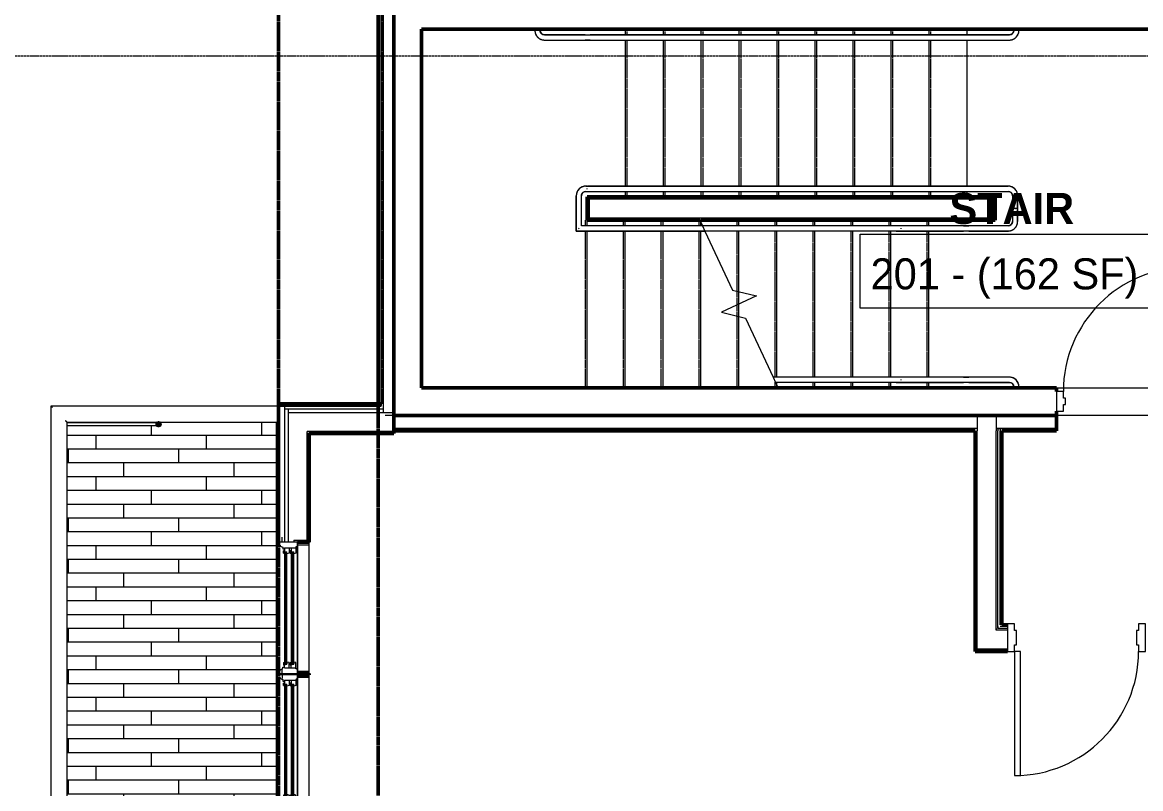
# Model space of a CAD drawing. Header units: inches. Extents: x -4235 to -464, y 9767 to 12463.
# Drawn here: x -3935 to -3610.9, y 11322.8 to 11545 of the extents above; entities that cross this region are included whole.
import ezdxf

# ---------------------------------------------------------------- set-up
doc = ezdxf.new("R2010")
doc.units = ezdxf.units.IN
doc.header["$MEASUREMENT"] = 0
for name, pattern in [('Dash 1_16_', [0.125, 0.0625, -0.0625]), ('Grid Line 1_2_', [0.875, 0.5, -0.125, 0.125, -0.125]), ('Overhead 1_16_', [0.101562, 0.0625, -0.039062])]:
    doc.linetypes.add(name, pattern=pattern)
for name, color, linetype, lineweight in [('0-1', 7, 'Continuous', 5), ('0-2', 50, 'Continuous', 9), ('A-AREA-IDEN', 2, 'Continuous', 9), ('A-DOOR-1', 10, 'Continuous', 20), ('A-DOOR-2', 50, 'Continuous', 9), ('A-DOOR-FRAM-1', 10, 'Continuous', 20), ('A-FLOR-2', 50, 'Continuous', 9), ('A-FLOR-3', 192, 'Continuous', 9), ('A-FLOR-HRAL', 11, 'Continuous', 9), ('A-FLOR-HRAL-1', 50, 'Continuous', 9), ('A-FLOR-PATT-1', 9, 'Continuous', 9), ('A-GLAZ-1', 151, 'Continuous', 9), ('A-GLAZ-2', 151, 'Continuous', 20), ('A-WALL', 113, 'Continuous', 13), ('A-WALL-2', 250, 'Continuous', 13), ('A-WALL-3', 7, 'Continuous', 50), ('A-WALL-4', 113, 'Continuous', 50), ('A-WALL-5', 113, 'Continuous', 9), ('C-PROP-LINE-1', 91, 'Dash 1_16_', 50), ('I-WALL-1', 7, 'Continuous', 50), ('S-GRID-1', 1, 'Grid Line 1_2_', 9), ('S-STRS-3', 50, 'Continuous', 9), ('S-STRS-4', 50, 'Overhead 1_16_', 9), ('S-STRS-MBND-2', 50, 'Continuous', 9)]:
    doc.layers.add(name, color=color, linetype=linetype, lineweight=lineweight)
doc.styles.add('Century Gothic', font='ufonts.com_century-gothic.ttf', dxfattribs={"height": 9})
doc.styles.add('Century Gothic_B', font='GOTHICB.TTF', dxfattribs={"height": 9})

# ---------------------------------------------------------------- blocks, each defined once
blk = doc.blocks.new('HOLLOW METAL - UNIT DOOR-2191978-BACKGROUND - 2ND FLOOR')
at = {"layer": 'A-DOOR-1'}
for p, q in [((18, 40.125), (16.25, 40.125)), ((16.25, 40.125), (16.25, 4.125)), ((18, 4.125), (18, 40.125)), ((16.25, 4.125), (18, 4.125))]:
    blk.add_line(p, q, dxfattribs=at)
at = {"layer": 'A-DOOR-2'}
blk.add_arc((18, 4.125), 36, 90, 180, dxfattribs=at)
at = {"layer": 'A-DOOR-FRAM-1'}
for p, q in [((-18, 4.125), (-20, 4.125)), ((-20, 4.125), (-20, -3.875)), ((-18, 2.1875), (-18, 4.125)), ((18, 4.125), (18, 2.1875)), ((20, 4.125), (18, 4.125)), ((20, -3.875), (20, 4.125)), ((-17.375, 2.1875), (-18, 2.1875)), ((-17.375, -1.9375), (-17.375, 2.1875)), ((18, 2.1875), (17.375, 2.1875)), ((17.375, 2.1875), (17.375, -1.9375)), ((-18, -3.875), (-18, -1.9375)), ((-18, -1.9375), (-17.375, -1.9375)), ((17.375, -1.9375), (18, -1.9375)), ((18, -1.9375), (18, -3.875)), ((-20, -3.875), (-18, -3.875)), ((18, -3.875), (20, -3.875))]:
    blk.add_line(p, q, dxfattribs=at)
blk = doc.blocks.new('CTR - 1st Phase - Common Walls_rvt-1-BACKGROUND - 2ND FLOOR')
at = {"layer": 'A-WALL-2'}
for p, q in [((-3658.27, 11430.74), (-3827.32, 11430.74)), ((-3658.27, 11430.74), (-3652.77, 11430.74)), ((-3658.27, 11430.74), (-3658.27, 11427.24)), ((-3652.77, 11430.74), (-3658.27, 11430.74)), ((-3652.77, 11430.74), (-3652.77, 11427.24)), ((-3635.32, 11430.74), (-3652.77, 11430.74)), ((-3658.27, 11427.24), (-3827.32, 11427.24)), ((-3658.27, 11427.24), (-3658.27, 11426.61)), ((-3658.27, 11370.36), (-3658.27, 11426.61)), ((-3652.77, 11427.24), (-3652.27, 11427.24)), ((-3652.77, 11427.24), (-3652.77, 11426.61)), ((-3652.27, 11427.24), (-3652.77, 11427.24)), ((-3652.77, 11370.36), (-3652.77, 11426.61)), ((-3652.27, 11427.24), (-3651.65, 11427.24)), ((-3652.27, 11427.24), (-3652.27, 11426.61)), ((-3651.65, 11427.24), (-3652.27, 11427.24)), ((-3652.27, 11370.36), (-3652.27, 11426.61)), ((-3651.65, 11427.24), (-3651.65, 11426.61)), ((-3635.32, 11427.24), (-3651.65, 11427.24)), ((-3651.65, 11370.36), (-3651.65, 11426.61)), ((-3658.27, 11369.86), (-3658.27, 11370.36)), ((-3658.27, 11369.24), (-3658.27, 11369.86)), ((-3658.27, 11368.74), (-3658.27, 11369.24)), ((-3658.27, 11363.24), (-3658.27, 11368.74)), ((-3652.77, 11369.24), (-3652.77, 11370.36)), ((-3652.77, 11369.24), (-3652.77, 11368.74)), ((-3652.77, 11368.74), (-3652.77, 11369.24)), ((-3649.52, 11368.74), (-3652.77, 11368.74)), ((-3652.27, 11369.86), (-3652.27, 11370.36)), ((-3652.27, 11369.86), (-3652.27, 11369.24)), ((-3652.27, 11369.24), (-3652.27, 11369.86)), ((-3649.52, 11369.24), (-3652.27, 11369.24)), ((-3649.52, 11369.86), (-3651.65, 11369.86)), ((-3649.52, 11363.24), (-3658.27, 11363.24))]:
    blk.add_line(p, q, dxfattribs=at)
at = {"layer": 'A-WALL-3'}
for p, q in [((-3635.32, 11430.99), (-3827.32, 11430.99)), ((-3827.32, 11430.99), (-3827.32, 11426.61)), ((-3635.32, 11426.61), (-3635.32, 11430.99)), ((-3827.32, 11426.61), (-3658.9, 11426.61)), ((-3651.15, 11426.61), (-3635.32, 11426.61))]:
    blk.add_line(p, q, dxfattribs=at)
at = {"layer": 'I-WALL-1'}
for p, q in [((-3658.9, 11426.61), (-3658.9, 11370.36)), ((-3651.15, 11370.36), (-3651.15, 11426.61)), ((-3658.9, 11370.36), (-3658.9, 11363.24)), ((-3649.52, 11370.36), (-3651.15, 11370.36)), ((-3658.9, 11363.24), (-3658.9, 11362.61)), ((-3658.9, 11362.61), (-3649.52, 11362.61))]:
    blk.add_line(p, q, dxfattribs=at)
at = {"layer": '0-2', "rotation": 180}
blk.add_blockref('HOLLOW METAL - UNIT DOOR-2191978-BACKGROUND - 2ND FLOOR', (-3629.52, 11366.74), dxfattribs=at)
blk = doc.blocks.new('HOLLOW METAL - STAIR DOOR 3-0 x 7-0-2453423-BACKGROUND - 2ND FLOOR')
at = {"layer": 'A-DOOR-1'}
for p, q in [((18, 39.25), (16.25, 39.25)), ((16.25, 39.25), (16.25, 3.25)), ((18, 3.25), (18, 39.25)), ((16.25, 3.25), (18, 3.25))]:
    blk.add_line(p, q, dxfattribs=at)
at = {"layer": 'A-DOOR-2'}
blk.add_arc((18, 3.25), 36, 90, 180, dxfattribs=at)
at = {"layer": 'A-DOOR-FRAM-1'}
for p, q in [((-18, 3.25), (-20, 3.25)), ((-20, 3.25), (-20, -2.5)), ((-18, 1.3125), (-18, 3.25)), ((18, 3.25), (18, 1.3125)), ((20, 3.25), (18, 3.25)), ((20, -2.5), (20, 3.25)), ((-17.375, 1.3125), (-18, 1.3125)), ((-17.375, -0.5625), (-17.375, 1.3125)), ((18, 1.3125), (17.375, 1.3125)), ((17.375, 1.3125), (17.375, -0.5625)), ((-20, -2.5), (-18, -2.5)), ((-18, -2.5), (-18, -0.5625)), ((-18, -0.5625), (-17.375, -0.5625)), ((17.375, -0.5625), (18, -0.5625)), ((18, -0.5625), (18, -2.5)), ((18, -2.5), (20, -2.5))]:
    blk.add_line(p, q, dxfattribs=at)
blk = doc.blocks.new('Top Rail Type - Top Rail_Internal_-2424881-BACKGROUND - 2ND FLOOR')
at = {"layer": 'A-FLOR-HRAL-1'}
for p, q in [((-3771.3, 11497.49), (-3771.7, 11497.49)), ((-3759.93, 11497.49), (-3771.11, 11497.49)), ((-3661.41, 11497.49), (-3759.93, 11497.49)), ((-3649.32, 11497.49), (-3660.76, 11497.49)), ((-3774.45, 11494.74), (-3774.45, 11484.49)), ((-3772.95, 11485.99), (-3772.95, 11494.74)), ((-3771.7, 11495.99), (-3771.3, 11495.99)), ((-3771.11, 11495.99), (-3759.93, 11495.99)), ((-3759.93, 11495.99), (-3661.41, 11495.99)), ((-3660.76, 11495.99), (-3649.32, 11495.99)), ((-3648.07, 11494.74), (-3648.07, 11490.99)), ((-3646.57, 11490.99), (-3646.57, 11494.74)), ((-3647.23, 11490.99), (-3647.42, 11490.99)), ((-3774.45, 11484.49), (-3771.89, 11484.49)), ((-3771.89, 11485.99), (-3772.95, 11485.99)), ((-3737.9, 11485.99), (-3771.23, 11485.99)), ((-3771.23, 11484.49), (-3737.2, 11484.49))]:
    blk.add_line(p, q, dxfattribs=at)
at = {"layer": 'A-FLOR-HRAL-1', "flags": 128}
for points in [[(-3771.7, 11497.49), (-3771.81, 11497.49), (-3771.92, 11497.48), (-3772.03, 11497.47), (-3772.14, 11497.45), (-3772.25, 11497.43), (-3772.35, 11497.41), (-3772.46, 11497.38), (-3772.56, 11497.35), (-3772.67, 11497.31), (-3772.77, 11497.27), (-3772.87, 11497.23), (-3772.97, 11497.18), (-3773.07, 11497.13), (-3773.16, 11497.07), (-3773.25, 11497.01), (-3773.34, 11496.95), (-3773.43, 11496.88), (-3773.51, 11496.81), (-3773.59, 11496.73), (-3773.67, 11496.66), (-3773.75, 11496.57), (-3773.82, 11496.49), (-3773.89, 11496.41), (-3773.95, 11496.32), (-3774.01, 11496.23), (-3774.07, 11496.13), (-3774.12, 11496.04), (-3774.17, 11495.94), (-3774.22, 11495.84), (-3774.26, 11495.74), (-3774.3, 11495.63), (-3774.33, 11495.53), (-3774.36, 11495.42), (-3774.39, 11495.31), (-3774.41, 11495.21), (-3774.43, 11495.1), (-3774.44, 11494.99), (-3774.45, 11494.88), (-3774.45, 11494.77), (-3774.45, 11494.74)], [(-3660.76, 11497.49), (-3660.81, 11497.49), (-3660.86, 11497.49), (-3660.91, 11497.49), (-3660.95, 11497.49), (-3661, 11497.49), (-3661.05, 11497.49), (-3661.1, 11497.49), (-3661.15, 11497.49), (-3661.2, 11497.49), (-3661.24, 11497.49), (-3661.29, 11497.49), (-3661.33, 11497.49), (-3661.38, 11497.49), (-3661.41, 11497.49)], [(-3646.57, 11494.74), (-3646.58, 11494.85), (-3646.58, 11494.96), (-3646.59, 11495.07), (-3646.61, 11495.18), (-3646.63, 11495.29), (-3646.65, 11495.39), (-3646.68, 11495.5), (-3646.71, 11495.6), (-3646.75, 11495.71), (-3646.79, 11495.81), (-3646.84, 11495.91), (-3646.88, 11496.01), (-3646.94, 11496.11), (-3646.99, 11496.2), (-3647.05, 11496.29), (-3647.12, 11496.38), (-3647.19, 11496.47), (-3647.26, 11496.55), (-3647.33, 11496.63), (-3647.41, 11496.71), (-3647.49, 11496.79), (-3647.57, 11496.86), (-3647.66, 11496.93), (-3647.75, 11496.99), (-3647.84, 11497.05), (-3647.93, 11497.11), (-3648.03, 11497.16), (-3648.13, 11497.21), (-3648.23, 11497.26), (-3648.33, 11497.3), (-3648.43, 11497.34), (-3648.54, 11497.37), (-3648.64, 11497.4), (-3648.75, 11497.43), (-3648.86, 11497.45), (-3648.97, 11497.47), (-3649.07, 11497.48), (-3649.18, 11497.49), (-3649.29, 11497.49), (-3649.32, 11497.49)], [(-3772.95, 11494.74), (-3772.95, 11494.79), (-3772.94, 11494.84), (-3772.94, 11494.89), (-3772.93, 11494.94), (-3772.92, 11494.99), (-3772.91, 11495.04), (-3772.9, 11495.08), (-3772.89, 11495.13), (-3772.87, 11495.18), (-3772.85, 11495.23), (-3772.83, 11495.27), (-3772.81, 11495.32), (-3772.78, 11495.36), (-3772.76, 11495.4), (-3772.73, 11495.45), (-3772.7, 11495.49), (-3772.67, 11495.53), (-3772.64, 11495.56), (-3772.6, 11495.6), (-3772.57, 11495.64), (-3772.53, 11495.67), (-3772.5, 11495.7), (-3772.46, 11495.73), (-3772.42, 11495.76), (-3772.37, 11495.79), (-3772.33, 11495.82), (-3772.29, 11495.84), (-3772.24, 11495.86), (-3772.2, 11495.89), (-3772.15, 11495.9), (-3772.1, 11495.92), (-3772.06, 11495.94), (-3772.01, 11495.95), (-3771.96, 11495.96), (-3771.91, 11495.97), (-3771.86, 11495.98), (-3771.81, 11495.98), (-3771.76, 11495.99), (-3771.71, 11495.99), (-3771.7, 11495.99)], [(-3661.41, 11495.99), (-3661.37, 11495.99), (-3661.33, 11495.99), (-3661.28, 11495.99), (-3661.23, 11495.99), (-3661.19, 11495.99), (-3661.14, 11495.99), (-3661.09, 11495.99), (-3661.04, 11495.99), (-3661, 11495.99), (-3660.95, 11495.99), (-3660.9, 11495.99), (-3660.85, 11495.99), (-3660.8, 11495.99), (-3660.76, 11495.99)], [(-3649.32, 11495.99), (-3649.27, 11495.99), (-3649.22, 11495.99), (-3649.17, 11495.98), (-3649.12, 11495.97), (-3649.08, 11495.96), (-3649.03, 11495.95), (-3648.98, 11495.94), (-3648.93, 11495.93), (-3648.88, 11495.91), (-3648.84, 11495.89), (-3648.79, 11495.87), (-3648.75, 11495.85), (-3648.7, 11495.82), (-3648.66, 11495.8), (-3648.62, 11495.77), (-3648.58, 11495.74), (-3648.54, 11495.71), (-3648.5, 11495.68), (-3648.46, 11495.65), (-3648.43, 11495.61), (-3648.39, 11495.57), (-3648.36, 11495.54), (-3648.33, 11495.5), (-3648.3, 11495.46), (-3648.27, 11495.41), (-3648.25, 11495.37), (-3648.22, 11495.33), (-3648.2, 11495.28), (-3648.18, 11495.24), (-3648.16, 11495.19), (-3648.14, 11495.15), (-3648.13, 11495.1), (-3648.11, 11495.05), (-3648.1, 11495), (-3648.09, 11494.95), (-3648.08, 11494.9), (-3648.08, 11494.85), (-3648.08, 11494.8), (-3648.07, 11494.75), (-3648.07, 11494.74)], [(-3771.23, 11485.99), (-3771.28, 11485.99), (-3771.32, 11485.99), (-3771.37, 11485.99), (-3771.41, 11485.99), (-3771.46, 11485.99), (-3771.51, 11485.99), (-3771.55, 11485.99), (-3771.6, 11485.99), (-3771.65, 11485.99), (-3771.7, 11485.99), (-3771.75, 11485.99), (-3771.8, 11485.99), (-3771.85, 11485.99), (-3771.89, 11485.99)], [(-3771.89, 11484.49), (-3771.84, 11484.49), (-3771.79, 11484.49), (-3771.74, 11484.49), (-3771.69, 11484.49), (-3771.64, 11484.49), (-3771.59, 11484.49), (-3771.55, 11484.49), (-3771.5, 11484.49), (-3771.45, 11484.49), (-3771.41, 11484.49), (-3771.36, 11484.49), (-3771.31, 11484.49), (-3771.27, 11484.49), (-3771.23, 11484.49)]]:
    blk.add_lwpolyline(points, dxfattribs=at)
at = {"layer": 'A-FLOR-HRAL-1'}
blk.add_open_spline([(-3771.32, 11496.66), (-3771.32, 11496.69), (-3771.32, 11496.74), (-3771.32, 11496.79), (-3771.32, 11496.82)], degree=3, dxfattribs=at)
blk.add_open_spline([(-3773.61, 11485.33), (-3773.62, 11485.32), (-3773.65, 11485.29), (-3773.7, 11485.24), (-3773.75, 11485.19), (-3773.78, 11485.16), (-3773.79, 11485.15)], degree=3, knots=[0.46086968, 0.46086968, 0.46086968, 0.46086968, 0.47916667, 0.5, 0.52083333, 0.53913032, 0.53913032, 0.53913032, 0.53913032], dxfattribs=at)
blk = doc.blocks.new('Top Rail Type - Top Rail_Internal_-V5-BACKGROUND - 2ND FLOOR')
at = {"layer": 'A-FLOR-HRAL-1'}
for p, q in [((-3771.7, 11497.49), (-3771.32, 11497.49)), ((-3771.32, 11497.49), (-3661.81, 11497.49)), ((-3661.81, 11497.49), (-3660.76, 11497.49)), ((-3660.76, 11497.49), (-3649.32, 11497.49)), ((-3774.45, 11484.49), (-3774.45, 11494.74)), ((-3772.95, 11485.99), (-3772.95, 11494.74)), ((-3771.7, 11495.99), (-3771.32, 11495.99)), ((-3771.32, 11495.99), (-3661.81, 11495.99)), ((-3661.81, 11495.99), (-3660.76, 11495.99)), ((-3660.76, 11495.99), (-3649.32, 11495.99)), ((-3648.07, 11494.74), (-3648.07, 11490.99)), ((-3646.57, 11494.74), (-3646.57, 11490.99)), ((-3646.57, 11490.99), (-3648.07, 11490.99)), ((-3771.89, 11484.49), (-3774.45, 11484.49)), ((-3771.89, 11485.99), (-3772.95, 11485.99)), ((-3770.84, 11485.99), (-3771.89, 11485.99)), ((-3770.84, 11484.49), (-3771.89, 11484.49)), ((-3737.9, 11485.99), (-3770.84, 11485.99)), ((-3737.2, 11484.49), (-3770.84, 11484.49))]:
    blk.add_line(p, q, dxfattribs=at)
for centre, radius, start, end in [((-3771.7, 11494.74), 2.75, 90, 180), ((-3649.32, 11494.74), 2.75, 0, 90), ((-3771.7, 11494.74), 1.25, 90, 180), ((-3649.32, 11494.74), 1.25, 0, 90)]:
    blk.add_arc(centre, radius, start, end, dxfattribs=at)
blk = doc.blocks.new('Top Rail Type - Top Rail_Internal_-2424883-BACKGROUND - 2ND FLOOR')
at = {"layer": 'A-FLOR-HRAL-1'}
for p, q in [((-3648.07, 11490.99), (-3648.07, 11487.24)), ((-3647.42, 11490.99), (-3647.23, 11490.99)), ((-3646.57, 11487.24), (-3646.57, 11490.99)), ((-3662.21, 11485.99), (-3681.73, 11485.99)), ((-3681.73, 11484.49), (-3662.21, 11484.49)), ((-3680.33, 11485.16), (-3680.33, 11485.32)), ((-3649.32, 11485.99), (-3660.75, 11485.99)), ((-3660.75, 11484.49), (-3649.32, 11484.49))]:
    blk.add_line(p, q, dxfattribs=at)
at = {"layer": 'A-FLOR-HRAL-1', "flags": 128}
for points in [[(-3662.21, 11485.99), (-3662.12, 11485.99), (-3662.02, 11485.99), (-3661.92, 11485.99), (-3661.82, 11485.99), (-3661.72, 11485.99), (-3661.62, 11485.99), (-3661.51, 11485.99), (-3661.41, 11485.99), (-3661.3, 11485.99), (-3661.19, 11485.99), (-3661.08, 11485.99), (-3660.97, 11485.99), (-3660.86, 11485.99), (-3660.75, 11485.99), (-3660.75, 11485.99)], [(-3660.75, 11484.49), (-3660.86, 11484.49), (-3660.96, 11484.49), (-3661.07, 11484.49), (-3661.18, 11484.49), (-3661.29, 11484.49), (-3661.4, 11484.49), (-3661.51, 11484.49), (-3661.61, 11484.49), (-3661.71, 11484.49), (-3661.82, 11484.49), (-3661.92, 11484.49), (-3662.01, 11484.49), (-3662.11, 11484.49), (-3662.21, 11484.49), (-3662.21, 11484.49)], [(-3649.32, 11484.49), (-3649.21, 11484.49), (-3649.1, 11484.5), (-3648.99, 11484.51), (-3648.89, 11484.52), (-3648.78, 11484.54), (-3648.67, 11484.57), (-3648.56, 11484.6), (-3648.46, 11484.63), (-3648.35, 11484.67), (-3648.25, 11484.71), (-3648.15, 11484.75), (-3648.05, 11484.8), (-3647.96, 11484.85), (-3647.86, 11484.91), (-3647.77, 11484.97), (-3647.68, 11485.03), (-3647.59, 11485.1), (-3647.51, 11485.17), (-3647.43, 11485.25), (-3647.35, 11485.32), (-3647.28, 11485.4), (-3647.2, 11485.49), (-3647.14, 11485.57), (-3647.07, 11485.66), (-3647.01, 11485.75), (-3646.95, 11485.85), (-3646.9, 11485.94), (-3646.85, 11486.04), (-3646.8, 11486.14), (-3646.76, 11486.24), (-3646.72, 11486.35), (-3646.69, 11486.45), (-3646.66, 11486.56), (-3646.63, 11486.66), (-3646.61, 11486.77), (-3646.6, 11486.88), (-3646.59, 11486.99), (-3646.58, 11487.1), (-3646.57, 11487.21), (-3646.57, 11487.24)], [(-3648.07, 11487.24), (-3648.07, 11487.19), (-3648.08, 11487.14), (-3648.08, 11487.09), (-3648.09, 11487.04), (-3648.1, 11486.99), (-3648.11, 11486.94), (-3648.12, 11486.89), (-3648.14, 11486.85), (-3648.15, 11486.8), (-3648.17, 11486.75), (-3648.19, 11486.71), (-3648.21, 11486.66), (-3648.24, 11486.62), (-3648.26, 11486.58), (-3648.29, 11486.53), (-3648.32, 11486.49), (-3648.35, 11486.45), (-3648.38, 11486.42), (-3648.42, 11486.38), (-3648.45, 11486.34), (-3648.49, 11486.31), (-3648.53, 11486.28), (-3648.57, 11486.24), (-3648.61, 11486.22), (-3648.65, 11486.19), (-3648.69, 11486.16), (-3648.73, 11486.14), (-3648.78, 11486.11), (-3648.82, 11486.09), (-3648.87, 11486.07), (-3648.92, 11486.06), (-3648.97, 11486.04), (-3649.01, 11486.03), (-3649.06, 11486.02), (-3649.11, 11486.01), (-3649.16, 11486), (-3649.21, 11485.99), (-3649.26, 11485.99), (-3649.31, 11485.99), (-3649.32, 11485.99)]]:
    blk.add_lwpolyline(points, dxfattribs=at)
blk = doc.blocks.new('Top Rail Type - Top Rail_Internal_-V10-BACKGROUND - 2ND FLOOR')
at = {"layer": 'A-FLOR-HRAL-1'}
for p, q in [((-3647.32, 11490.99), (-3648.07, 11490.99)), ((-3648.07, 11490.99), (-3648.07, 11487.24)), ((-3646.57, 11490.99), (-3647.32, 11490.99)), ((-3646.57, 11490.99), (-3646.57, 11487.24)), ((-3737.9, 11485.99), (-3737.2, 11484.49)), ((-3661.81, 11485.99), (-3737.9, 11485.99)), ((-3661.81, 11484.49), (-3737.2, 11484.49)), ((-3660.75, 11485.99), (-3661.81, 11485.99)), ((-3660.75, 11484.49), (-3661.81, 11484.49)), ((-3649.32, 11485.99), (-3660.75, 11485.99)), ((-3649.32, 11484.49), (-3660.75, 11484.49))]:
    blk.add_line(p, q, dxfattribs=at)
for radius in [1.25, 2.75]:
    blk.add_arc((-3649.32, 11487.24), radius, 270, 0, dxfattribs=at)
blk = doc.blocks.new('Top Rail Type - Top Rail_Internal_-2364951-BACKGROUND - 2ND FLOOR')
at = {"layer": 'A-FLOR-HRAL-1'}
for p, q in [((-3662.21, 11442.11), (-3681.73, 11442.11)), ((-3648.95, 11442.11), (-3660.75, 11442.11)), ((-3681.73, 11440.61), (-3662.21, 11440.61)), ((-3680.33, 11441.29), (-3680.33, 11441.44)), ((-3660.75, 11440.61), (-3648.95, 11440.61)), ((-3647.7, 11439.36), (-3647.7, 11438.99)), ((-3646.2, 11438.99), (-3646.2, 11439.36))]:
    blk.add_line(p, q, dxfattribs=at)
at = {"layer": 'A-FLOR-HRAL-1', "flags": 128}
for points in [[(-3662.21, 11442.11), (-3662.12, 11442.11), (-3662.02, 11442.11), (-3661.92, 11442.11), (-3661.82, 11442.11), (-3661.72, 11442.11), (-3661.62, 11442.11), (-3661.51, 11442.11), (-3661.41, 11442.11), (-3661.3, 11442.11), (-3661.19, 11442.11), (-3661.08, 11442.11), (-3660.97, 11442.11), (-3660.86, 11442.11), (-3660.75, 11442.11), (-3660.75, 11442.11)], [(-3646.2, 11439.36), (-3646.2, 11439.47), (-3646.21, 11439.58), (-3646.22, 11439.69), (-3646.23, 11439.8), (-3646.25, 11439.91), (-3646.28, 11440.02), (-3646.31, 11440.12), (-3646.34, 11440.23), (-3646.38, 11440.33), (-3646.42, 11440.44), (-3646.46, 11440.54), (-3646.51, 11440.63), (-3646.56, 11440.73), (-3646.62, 11440.83), (-3646.68, 11440.92), (-3646.74, 11441.01), (-3646.81, 11441.09), (-3646.88, 11441.18), (-3646.96, 11441.26), (-3647.03, 11441.34), (-3647.11, 11441.41), (-3647.2, 11441.48), (-3647.28, 11441.55), (-3647.37, 11441.62), (-3647.46, 11441.68), (-3647.56, 11441.74), (-3647.65, 11441.79), (-3647.75, 11441.84), (-3647.85, 11441.89), (-3647.95, 11441.93), (-3648.06, 11441.97), (-3648.16, 11442), (-3648.27, 11442.03), (-3648.37, 11442.05), (-3648.48, 11442.07), (-3648.59, 11442.09), (-3648.7, 11442.1), (-3648.81, 11442.11), (-3648.92, 11442.11), (-3648.95, 11442.11)], [(-3660.75, 11440.61), (-3660.86, 11440.61), (-3660.96, 11440.61), (-3661.07, 11440.61), (-3661.18, 11440.61), (-3661.29, 11440.61), (-3661.4, 11440.61), (-3661.51, 11440.61), (-3661.61, 11440.61), (-3661.71, 11440.61), (-3661.82, 11440.61), (-3661.92, 11440.61), (-3662.01, 11440.61), (-3662.11, 11440.61), (-3662.21, 11440.61), (-3662.21, 11440.61)], [(-3648.95, 11440.61), (-3648.9, 11440.61), (-3648.85, 11440.61), (-3648.8, 11440.61), (-3648.75, 11440.6), (-3648.7, 11440.59), (-3648.65, 11440.58), (-3648.6, 11440.57), (-3648.56, 11440.55), (-3648.51, 11440.53), (-3648.46, 11440.52), (-3648.42, 11440.5), (-3648.37, 11440.47), (-3648.33, 11440.45), (-3648.28, 11440.42), (-3648.24, 11440.4), (-3648.2, 11440.37), (-3648.16, 11440.34), (-3648.12, 11440.3), (-3648.09, 11440.27), (-3648.05, 11440.24), (-3648.02, 11440.2), (-3647.99, 11440.16), (-3647.95, 11440.12), (-3647.92, 11440.08), (-3647.9, 11440.04), (-3647.87, 11440), (-3647.85, 11439.95), (-3647.82, 11439.91), (-3647.8, 11439.86), (-3647.78, 11439.82), (-3647.77, 11439.77), (-3647.75, 11439.72), (-3647.74, 11439.67), (-3647.73, 11439.63), (-3647.72, 11439.58), (-3647.71, 11439.53), (-3647.7, 11439.48), (-3647.7, 11439.43), (-3647.7, 11439.38), (-3647.7, 11439.36)]]:
    blk.add_lwpolyline(points, dxfattribs=at)
blk = doc.blocks.new('Top Rail Type - Top Rail_Internal_-V11-BACKGROUND - 2ND FLOOR')
at = {"layer": 'A-FLOR-HRAL-1'}
for p, q in [((-3717.44, 11442.11), (-3716.74, 11440.61)), ((-3661.81, 11442.11), (-3717.44, 11442.11)), ((-3660.75, 11442.11), (-3661.81, 11442.11)), ((-3648.95, 11442.11), (-3660.75, 11442.11)), ((-3661.81, 11440.61), (-3716.74, 11440.61)), ((-3660.75, 11440.61), (-3661.81, 11440.61)), ((-3648.95, 11440.61), (-3660.75, 11440.61)), ((-3647.7, 11438.99), (-3647.7, 11439.36)), ((-3646.2, 11438.99), (-3646.2, 11439.36))]:
    blk.add_line(p, q, dxfattribs=at)
for radius in [2.75, 1.25]:
    blk.add_arc((-3648.95, 11439.36), radius, 0, 90, dxfattribs=at)
blk = doc.blocks.new('Top Rail Type - Top Rail_Internal_-2375079-BACKGROUND - 2ND FLOOR')
at = {"layer": 'A-FLOR-HRAL-1'}
for p, q in [((-3786.45, 11542.99), (-3786.45, 11542.61)), ((-3784.95, 11542.61), (-3784.95, 11542.99)), ((-3647.7, 11542.99), (-3647.7, 11542.61)), ((-3646.2, 11542.61), (-3646.2, 11542.99)), ((-3771.89, 11541.36), (-3783.7, 11541.36)), ((-3783.7, 11539.86), (-3771.89, 11539.86)), ((-3661.41, 11541.36), (-3770.45, 11541.36)), ((-3770.45, 11539.86), (-3661.41, 11539.86)), ((-3648.95, 11541.36), (-3660.76, 11541.36)), ((-3660.76, 11539.86), (-3648.95, 11539.86))]:
    blk.add_line(p, q, dxfattribs=at)
at = {"layer": 'A-FLOR-HRAL-1', "flags": 128}
for points in [[(-3786.45, 11542.61), (-3786.45, 11542.5), (-3786.44, 11542.39), (-3786.43, 11542.29), (-3786.41, 11542.18), (-3786.39, 11542.07), (-3786.37, 11541.96), (-3786.34, 11541.85), (-3786.31, 11541.75), (-3786.27, 11541.65), (-3786.23, 11541.54), (-3786.19, 11541.44), (-3786.14, 11541.34), (-3786.09, 11541.25), (-3786.03, 11541.15), (-3785.97, 11541.06), (-3785.9, 11540.97), (-3785.84, 11540.89), (-3785.77, 11540.8), (-3785.69, 11540.72), (-3785.61, 11540.64), (-3785.53, 11540.57), (-3785.45, 11540.49), (-3785.36, 11540.43), (-3785.28, 11540.36), (-3785.18, 11540.3), (-3785.09, 11540.24), (-3784.99, 11540.19), (-3784.9, 11540.14), (-3784.8, 11540.09), (-3784.7, 11540.05), (-3784.59, 11540.01), (-3784.49, 11539.98), (-3784.38, 11539.95), (-3784.27, 11539.93), (-3784.17, 11539.9), (-3784.06, 11539.89), (-3783.95, 11539.88), (-3783.84, 11539.87), (-3783.73, 11539.86), (-3783.7, 11539.86)], [(-3783.7, 11541.36), (-3783.75, 11541.37), (-3783.8, 11541.37), (-3783.85, 11541.37), (-3783.9, 11541.38), (-3783.95, 11541.39), (-3784, 11541.4), (-3784.04, 11541.41), (-3784.09, 11541.43), (-3784.14, 11541.44), (-3784.19, 11541.46), (-3784.23, 11541.48), (-3784.28, 11541.51), (-3784.32, 11541.53), (-3784.36, 11541.56), (-3784.4, 11541.58), (-3784.45, 11541.61), (-3784.48, 11541.64), (-3784.52, 11541.67), (-3784.56, 11541.71), (-3784.6, 11541.74), (-3784.63, 11541.78), (-3784.66, 11541.82), (-3784.69, 11541.86), (-3784.72, 11541.9), (-3784.75, 11541.94), (-3784.78, 11541.98), (-3784.8, 11542.03), (-3784.82, 11542.07), (-3784.84, 11542.12), (-3784.86, 11542.16), (-3784.88, 11542.21), (-3784.9, 11542.26), (-3784.91, 11542.3), (-3784.92, 11542.35), (-3784.93, 11542.4), (-3784.94, 11542.45), (-3784.94, 11542.5), (-3784.95, 11542.55), (-3784.95, 11542.6), (-3784.95, 11542.61)], [(-3648.95, 11539.86), (-3648.84, 11539.87), (-3648.73, 11539.87), (-3648.62, 11539.88), (-3648.51, 11539.9), (-3648.4, 11539.92), (-3648.3, 11539.94), (-3648.19, 11539.97), (-3648.08, 11540), (-3647.98, 11540.04), (-3647.88, 11540.08), (-3647.78, 11540.13), (-3647.68, 11540.18), (-3647.58, 11540.23), (-3647.49, 11540.28), (-3647.4, 11540.34), (-3647.31, 11540.41), (-3647.22, 11540.48), (-3647.14, 11540.55), (-3647.05, 11540.62), (-3646.98, 11540.7), (-3646.9, 11540.78), (-3646.83, 11540.86), (-3646.76, 11540.95), (-3646.7, 11541.04), (-3646.63, 11541.13), (-3646.58, 11541.22), (-3646.52, 11541.32), (-3646.47, 11541.42), (-3646.43, 11541.52), (-3646.39, 11541.62), (-3646.35, 11541.72), (-3646.31, 11541.83), (-3646.28, 11541.93), (-3646.26, 11542.04), (-3646.24, 11542.15), (-3646.22, 11542.26), (-3646.21, 11542.37), (-3646.2, 11542.47), (-3646.2, 11542.58), (-3646.2, 11542.61)], [(-3647.7, 11542.61), (-3647.7, 11542.56), (-3647.7, 11542.51), (-3647.71, 11542.46), (-3647.71, 11542.42), (-3647.72, 11542.37), (-3647.73, 11542.32), (-3647.75, 11542.27), (-3647.76, 11542.22), (-3647.78, 11542.17), (-3647.8, 11542.13), (-3647.82, 11542.08), (-3647.84, 11542.04), (-3647.86, 11541.99), (-3647.89, 11541.95), (-3647.92, 11541.91), (-3647.95, 11541.87), (-3647.98, 11541.83), (-3648.01, 11541.79), (-3648.04, 11541.75), (-3648.08, 11541.72), (-3648.11, 11541.68), (-3648.15, 11541.65), (-3648.19, 11541.62), (-3648.23, 11541.59), (-3648.27, 11541.56), (-3648.32, 11541.54), (-3648.36, 11541.51), (-3648.4, 11541.49), (-3648.45, 11541.47), (-3648.5, 11541.45), (-3648.54, 11541.43), (-3648.59, 11541.42), (-3648.64, 11541.4), (-3648.69, 11541.39), (-3648.74, 11541.38), (-3648.79, 11541.38), (-3648.84, 11541.37), (-3648.89, 11541.37), (-3648.94, 11541.36), (-3648.95, 11541.36)], [(-3771.89, 11541.36), (-3771.78, 11541.36), (-3771.67, 11541.36), (-3771.56, 11541.36), (-3771.45, 11541.36), (-3771.35, 11541.36), (-3771.24, 11541.36), (-3771.13, 11541.36), (-3771.03, 11541.36), (-3770.92, 11541.36), (-3770.82, 11541.36), (-3770.72, 11541.36), (-3770.62, 11541.36), (-3770.53, 11541.36), (-3770.45, 11541.36)], [(-3770.45, 11539.86), (-3770.54, 11539.86), (-3770.64, 11539.86), (-3770.74, 11539.86), (-3770.84, 11539.86), (-3770.94, 11539.86), (-3771.04, 11539.86), (-3771.15, 11539.86), (-3771.26, 11539.86), (-3771.36, 11539.86), (-3771.47, 11539.86), (-3771.58, 11539.86), (-3771.69, 11539.86), (-3771.8, 11539.86), (-3771.89, 11539.86)], [(-3660.76, 11541.36), (-3660.81, 11541.36), (-3660.86, 11541.36), (-3660.91, 11541.36), (-3660.95, 11541.36), (-3661, 11541.36), (-3661.05, 11541.36), (-3661.1, 11541.36), (-3661.15, 11541.36), (-3661.2, 11541.36), (-3661.24, 11541.36), (-3661.29, 11541.36), (-3661.33, 11541.36), (-3661.38, 11541.36), (-3661.41, 11541.36)], [(-3661.41, 11539.86), (-3661.37, 11539.86), (-3661.33, 11539.86), (-3661.28, 11539.86), (-3661.23, 11539.86), (-3661.19, 11539.86), (-3661.14, 11539.86), (-3661.09, 11539.86), (-3661.04, 11539.86), (-3661, 11539.86), (-3660.95, 11539.86), (-3660.9, 11539.86), (-3660.85, 11539.86), (-3660.8, 11539.86), (-3660.76, 11539.86)]]:
    blk.add_lwpolyline(points, dxfattribs=at)
blk = doc.blocks.new('Top Rail Type - Top Rail_Internal_-V14-BACKGROUND - 2ND FLOOR')
at = {"layer": 'A-FLOR-HRAL-1'}
for p, q in [((-3786.45, 11542.99), (-3786.45, 11542.61)), ((-3784.95, 11542.99), (-3784.95, 11542.61)), ((-3647.7, 11542.61), (-3647.7, 11542.99)), ((-3646.2, 11542.61), (-3646.2, 11542.99)), ((-3783.7, 11541.36), (-3771.89, 11541.36)), ((-3783.7, 11539.86), (-3771.89, 11539.86)), ((-3771.89, 11541.36), (-3770.84, 11541.36)), ((-3771.89, 11539.86), (-3770.84, 11539.86)), ((-3770.84, 11541.36), (-3661.81, 11541.36)), ((-3770.84, 11539.86), (-3661.81, 11539.86)), ((-3661.81, 11541.36), (-3660.76, 11541.36)), ((-3661.81, 11539.86), (-3660.76, 11539.86)), ((-3660.76, 11541.36), (-3648.95, 11541.36)), ((-3660.76, 11539.86), (-3648.95, 11539.86))]:
    blk.add_line(p, q, dxfattribs=at)
for centre, radius, start, end in [((-3783.7, 11542.61), 2.75, 180, 270), ((-3783.7, 11542.61), 1.25, 180, 270), ((-3648.95, 11542.61), 2.75, 270, 360), ((-3648.95, 11542.61), 1.25, 270, 360)]:
    blk.add_arc(centre, radius, start, end, dxfattribs=at)
blk = doc.blocks.new('CTR - 1st Phase -Stairs _ Elevators_rvt-1-BACKGROUND - 2ND FLOOR')
at = {"layer": 'A-FLOR-2'}
for p, q in [((-3661.32, 11542.99), (-3661.32, 11541.36)), ((-3661.32, 11539.87), (-3661.32, 11497.48)), ((-3661.32, 11495.99), (-3661.32, 11494.36)), ((-3635.32, 11438.99), (-3599.07, 11438.99))]:
    blk.add_line(p, q, dxfattribs=at)
at = {"layer": 'A-WALL-2'}
for p, q in [((-3770.7, 11493.74), (-3770.7, 11488.24)), ((-3653.7, 11493.74), (-3770.7, 11493.74)), ((-3653.7, 11488.24), (-3653.7, 11493.74)), ((-3653.7, 11488.24), (-3770.7, 11488.24))]:
    blk.add_line(p, q, dxfattribs=at)
at = {"layer": 'A-WALL-3'}
for p, q in [((-3827.32, 11550.99), (-3827.32, 11438.99)), ((-3819.32, 11438.99), (-3819.32, 11542.99)), ((-3819.32, 11542.99), (-3587.32, 11542.99)), ((-3827.32, 11438.99), (-3827.32, 11430.99)), ((-3635.32, 11438.99), (-3819.32, 11438.99)), ((-3635.32, 11437.99), (-3635.32, 11438.99)), ((-3635.32, 11430.99), (-3635.32, 11432.24)), ((-3827.32, 11430.99), (-3635.32, 11430.99))]:
    blk.add_line(p, q, dxfattribs=at)
at = {"layer": 'I-WALL-1'}
for p, q in [((-3653.07, 11494.36), (-3771.32, 11494.36)), ((-3771.32, 11494.36), (-3771.32, 11493.74)), ((-3653.07, 11493.74), (-3653.07, 11494.36)), ((-3771.32, 11493.74), (-3771.32, 11488.24)), ((-3653.07, 11488.24), (-3653.07, 11493.74)), ((-3771.32, 11488.24), (-3771.32, 11487.61)), ((-3771.32, 11487.61), (-3738.66, 11487.61)), ((-3738.32, 11487.61), (-3653.07, 11487.61)), ((-3653.07, 11487.61), (-3653.07, 11488.24))]:
    blk.add_line(p, q, dxfattribs=at)
at = {"layer": 'S-STRS-3'}
for p, q in [((-3760.32, 11542.99), (-3760.32, 11541.36)), ((-3749.32, 11542.99), (-3749.32, 11541.36)), ((-3738.32, 11542.99), (-3738.32, 11541.36)), ((-3727.32, 11542.99), (-3727.32, 11541.36)), ((-3716.32, 11542.99), (-3716.32, 11541.36)), ((-3705.32, 11542.99), (-3705.32, 11541.36)), ((-3694.32, 11542.99), (-3694.32, 11541.36)), ((-3683.32, 11542.99), (-3683.32, 11541.36)), ((-3672.32, 11542.99), (-3672.32, 11541.36)), ((-3661.32, 11542.99), (-3661.32, 11541.36)), ((-3760.32, 11539.86), (-3760.32, 11497.49)), ((-3749.32, 11539.86), (-3749.32, 11497.49)), ((-3738.32, 11539.86), (-3738.32, 11497.49)), ((-3727.32, 11539.86), (-3727.32, 11497.49)), ((-3716.32, 11539.86), (-3716.32, 11497.49)), ((-3705.32, 11539.86), (-3705.32, 11497.49)), ((-3694.32, 11539.86), (-3694.32, 11497.49)), ((-3683.32, 11539.86), (-3683.32, 11497.49)), ((-3672.32, 11539.86), (-3672.32, 11497.49)), ((-3661.32, 11539.87), (-3661.32, 11497.48)), ((-3760.32, 11495.99), (-3760.32, 11494.36)), ((-3749.32, 11495.99), (-3749.32, 11494.36)), ((-3738.32, 11495.99), (-3738.32, 11494.36)), ((-3727.32, 11495.99), (-3727.32, 11494.36)), ((-3716.32, 11495.99), (-3716.32, 11494.36)), ((-3705.32, 11495.99), (-3705.32, 11494.36)), ((-3694.32, 11495.99), (-3694.32, 11494.36)), ((-3683.32, 11495.99), (-3683.32, 11494.36)), ((-3672.32, 11495.99), (-3672.32, 11494.36)), ((-3661.32, 11495.99), (-3661.32, 11494.36)), ((-3771.32, 11485.98), (-3771.32, 11487.61)), ((-3760.32, 11485.99), (-3760.32, 11487.61)), ((-3749.32, 11485.99), (-3749.32, 11487.61)), ((-3738.32, 11487.61), (-3738.66, 11487.61)), ((-3738.32, 11486.89), (-3738.32, 11487.61)), ((-3727.32, 11485.99), (-3727.32, 11487.61)), ((-3716.32, 11485.99), (-3716.32, 11487.61)), ((-3705.32, 11485.99), (-3705.32, 11487.61)), ((-3694.32, 11485.99), (-3694.32, 11487.61)), ((-3683.32, 11485.99), (-3683.32, 11487.61)), ((-3672.32, 11485.99), (-3672.32, 11487.61)), ((-3771.32, 11438.99), (-3771.32, 11484.49)), ((-3760.32, 11438.99), (-3760.32, 11484.49)), ((-3749.32, 11438.99), (-3749.32, 11484.49)), ((-3738.32, 11485.99), (-3738.32, 11486.89)), ((-3738.32, 11438.99), (-3738.32, 11484.49)), ((-3727.32, 11466.92), (-3727.32, 11484.49)), ((-3716.32, 11442.11), (-3716.32, 11484.49)), ((-3705.32, 11442.11), (-3705.32, 11484.49)), ((-3694.32, 11442.11), (-3694.32, 11484.49)), ((-3683.32, 11442.11), (-3683.32, 11484.49)), ((-3672.32, 11442.11), (-3672.32, 11484.49)), ((-3727.32, 11463.3), (-3727.32, 11466.92)), ((-3727.32, 11459.69), (-3727.32, 11463.3)), ((-3727.32, 11438.99), (-3727.32, 11459.69)), ((-3716.32, 11439.71), (-3716.32, 11440.61)), ((-3716.32, 11438.99), (-3716.32, 11439.71)), ((-3705.32, 11438.99), (-3705.32, 11440.61)), ((-3694.32, 11438.99), (-3694.32, 11440.61)), ((-3683.32, 11438.99), (-3683.32, 11440.61)), ((-3672.32, 11438.99), (-3672.32, 11440.61))]:
    blk.add_line(p, q, dxfattribs=at)
at = {"layer": 'S-STRS-4'}
for p, q in [((-3759.82, 11542.99), (-3759.82, 11541.36)), ((-3748.82, 11542.99), (-3748.82, 11541.36)), ((-3737.82, 11542.99), (-3737.82, 11541.36)), ((-3726.82, 11542.99), (-3726.82, 11541.36)), ((-3715.82, 11542.99), (-3715.82, 11541.36)), ((-3704.82, 11542.99), (-3704.82, 11541.36)), ((-3693.82, 11542.99), (-3693.82, 11541.36)), ((-3682.82, 11542.99), (-3682.82, 11541.36)), ((-3671.82, 11542.99), (-3671.82, 11541.36)), ((-3759.82, 11539.86), (-3759.82, 11497.49)), ((-3748.82, 11539.86), (-3748.82, 11497.49)), ((-3737.82, 11539.86), (-3737.82, 11497.49)), ((-3726.82, 11539.86), (-3726.82, 11497.49)), ((-3715.82, 11539.86), (-3715.82, 11497.49)), ((-3704.82, 11539.86), (-3704.82, 11497.49)), ((-3693.82, 11539.86), (-3693.82, 11497.49)), ((-3682.82, 11539.86), (-3682.82, 11497.49)), ((-3671.82, 11539.86), (-3671.82, 11497.49)), ((-3759.82, 11495.99), (-3759.82, 11494.36)), ((-3748.82, 11495.99), (-3748.82, 11494.36)), ((-3737.82, 11495.99), (-3737.82, 11494.36)), ((-3726.82, 11495.99), (-3726.82, 11494.36)), ((-3715.82, 11495.99), (-3715.82, 11494.36)), ((-3704.82, 11495.99), (-3704.82, 11494.36)), ((-3693.82, 11495.99), (-3693.82, 11494.36)), ((-3682.82, 11495.99), (-3682.82, 11494.36)), ((-3671.82, 11495.99), (-3671.82, 11494.36)), ((-3771.82, 11485.99), (-3771.82, 11487.61)), ((-3760.82, 11485.99), (-3760.82, 11487.61)), ((-3749.82, 11485.99), (-3749.82, 11487.61)), ((-3738.82, 11485.99), (-3738.82, 11487.61)), ((-3727.82, 11485.99), (-3727.82, 11487.61)), ((-3716.82, 11485.99), (-3716.82, 11487.61)), ((-3705.82, 11485.99), (-3705.82, 11487.61)), ((-3694.82, 11485.99), (-3694.82, 11487.61)), ((-3683.82, 11485.99), (-3683.82, 11487.61)), ((-3672.82, 11485.99), (-3672.82, 11487.61)), ((-3771.82, 11438.99), (-3771.82, 11484.49)), ((-3760.82, 11438.99), (-3760.82, 11484.49)), ((-3749.82, 11438.99), (-3749.82, 11484.49)), ((-3738.82, 11438.99), (-3738.82, 11484.49)), ((-3727.82, 11467.04), (-3727.82, 11484.49)), ((-3716.82, 11442.11), (-3716.82, 11484.49)), ((-3705.82, 11442.11), (-3705.82, 11484.49)), ((-3694.82, 11442.11), (-3694.82, 11484.49)), ((-3683.82, 11442.11), (-3683.82, 11484.49)), ((-3672.82, 11442.11), (-3672.82, 11484.49)), ((-3727.82, 11463.07), (-3727.82, 11467.04)), ((-3727.82, 11459.81), (-3727.82, 11463.07)), ((-3727.82, 11438.99), (-3727.82, 11459.81)), ((-3716.82, 11438.99), (-3716.82, 11440.78)), ((-3705.82, 11438.99), (-3705.82, 11440.61)), ((-3694.82, 11438.99), (-3694.82, 11440.61)), ((-3683.82, 11438.99), (-3683.82, 11440.61)), ((-3672.82, 11438.99), (-3672.82, 11440.61))]:
    blk.add_line(p, q, dxfattribs=at)
at = {"layer": 'S-STRS-MBND-2'}
for p, q in [((-3738.66, 11487.61), (-3737.9, 11485.99)), ((-3737.2, 11484.49), (-3729.23, 11467.38)), ((-3722.23, 11465.68), (-3732.42, 11460.92)), ((-3729.23, 11467.38), (-3722.23, 11465.68)), ((-3732.42, 11460.92), (-3725.42, 11459.22)), ((-3725.42, 11459.22), (-3717.44, 11442.11)), ((-3716.74, 11440.61), (-3715.99, 11438.99))]:
    blk.add_line(p, q, dxfattribs=at)
at = {"layer": '0-2'}
for name, p in [('Top Rail Type - Top Rail_Internal_-2375079-BACKGROUND - 2ND FLOOR', (0, 0)), ('Top Rail Type - Top Rail_Internal_-V14-BACKGROUND - 2ND FLOOR', (0, 0)), ('Top Rail Type - Top Rail_Internal_-2424881-BACKGROUND - 2ND FLOOR', (0, 0)), ('Top Rail Type - Top Rail_Internal_-V5-BACKGROUND - 2ND FLOOR', (0, 0)), ('Top Rail Type - Top Rail_Internal_-V10-BACKGROUND - 2ND FLOOR', (0, 0)), ('Top Rail Type - Top Rail_Internal_-2424883-BACKGROUND - 2ND FLOOR', (0, 0)), ('HOLLOW METAL - STAIR DOOR 3-0 x 7-0-2453423-BACKGROUND - 2ND FLOOR', (-3615.32, 11434.74)), ('Top Rail Type - Top Rail_Internal_-V11-BACKGROUND - 2ND FLOOR', (0, 0)), ('Top Rail Type - Top Rail_Internal_-2364951-BACKGROUND - 2ND FLOOR', (0, 0))]:
    blk.add_blockref(name, p, dxfattribs=at)
blk = doc.blocks.new('Window-Double_Hung-Andersen-400_Series-Tilt_Wash - DOUBLE HUNG - REVERSE COTTAGE - 2ND FLOOR-2888385-BACKGROUND - 2ND FLOOR')
at = {"layer": 'A-GLAZ-1'}
for p, q in [((-16.29, 2.5), (-15.7, 2.5)), ((-16.29, 2.12), (-15.7, 2.12)), ((-16.29, 0.56), (-15.7, 0.56)), ((-16.29, 0.19), (-15.7, 0.19)), ((-15.82, 2.5), (-15.82, 2.12)), ((-15.82, 0.56), (-15.82, 0.19)), ((-15.7, 2.62), (15.7, 2.62)), ((-15.7, 2.5), (15.7, 2.5)), ((-15.7, 2.12), (15.7, 2.12)), ((-15.7, 2), (15.7, 2)), ((-15.7, 0.69), (15.7, 0.69)), ((-15.7, 0.56), (15.7, 0.56)), ((-15.7, 0.19), (15.7, 0.19)), ((-15.7, 0.06), (15.7, 0.06)), ((16.29, 2.5), (15.7, 2.5)), ((16.29, 2.12), (15.7, 2.12)), ((16.29, 0.56), (15.7, 0.56)), ((16.29, 0.19), (15.7, 0.19)), ((15.82, 2.5), (15.82, 2.12)), ((15.82, 0.56), (15.82, 0.19)), ((-19.01, -2.44), (-18.95, -2.44)), ((18.95, -1.06), (-18.95, -1.06)), ((-18.95, -1.06), (-18.95, -4.44)), ((-18.32, -1.06), (-18.32, -4.44)), ((18.32, -1.06), (18.32, -4.44)), ((18.95, -4.44), (18.95, -1.06)), ((18.95, -2.44), (19.01, -2.44)), ((-18.95, -3.94), (-19.01, -3.94)), ((-18.95, -4.44), (18.95, -4.44)), ((19.01, -3.94), (18.95, -3.94))]:
    blk.add_line(p, q, dxfattribs=at)
at = {"layer": 'A-GLAZ-2'}
for p, q in [((-19.01, 3.44), (-20.51, 3.44)), ((19.01, 4.81), (-19.01, 4.81)), ((-19.01, 4.81), (-19.01, -1.06)), ((-18.2, 4.81), (-18.2, 4)), ((-18.2, 4), (-17.92, 4)), ((-17.92, 4), (-17.61, 3.19)), ((17.92, 4), (17.61, 3.19)), ((18.2, 4), (17.92, 4)), ((18.2, 4.81), (18.2, 4)), ((19.01, -1.06), (19.01, 4.81)), ((19.01, 3.44), (20.51, 3.44)), ((-17.61, 3.19), (-17.14, 3.19)), ((-17.42, 2.75), (-16.57, 2.75)), ((-17.42, 2.75), (-17.42, -0.56)), ((-17.42, 1.37), (-15.86, 1.37)), ((-17.42, 0.81), (-16.57, 0.81)), ((-17.14, 3.19), (-17.14, 2.75)), ((-15.86, 2.97), (-16.57, 2.97)), ((-16.57, 2.62), (-16.57, 2.97)), ((-15.7, 2.62), (-16.57, 2.62)), ((-15.86, 1.03), (-16.57, 1.03)), ((-16.57, 0.69), (-16.57, 1.03)), ((-15.7, 0.69), (-16.57, 0.69)), ((-16.29, 2.62), (-16.29, 2)), ((-15.7, 2), (-16.29, 2)), ((-16.29, 0.69), (-16.29, 0.06)), ((-15.7, 0.06), (-16.29, 0.06)), ((-15.86, 2.97), (-15.7, 2.62)), ((-15.86, 1.37), (-15.7, 2)), ((-15.86, 1.03), (-15.7, 0.69)), ((-15.86, -0.56), (-15.7, 0.06)), ((15.86, 2.97), (15.7, 2.62)), ((15.7, 2.62), (16.57, 2.62)), ((15.7, 2), (16.29, 2)), ((15.86, 1.37), (15.7, 2)), ((15.86, 1.03), (15.7, 0.69)), ((15.7, 0.69), (16.57, 0.69)), ((15.7, 0.06), (16.29, 0.06)), ((15.86, -0.56), (15.7, 0.06)), ((15.86, 2.97), (16.57, 2.97)), ((17.42, 1.37), (15.86, 1.37)), ((15.86, 1.03), (16.57, 1.03)), ((16.29, 2.62), (16.29, 2)), ((16.29, 0.69), (16.29, 0.06)), ((16.57, 2.62), (16.57, 2.97)), ((17.42, 2.75), (16.57, 2.75)), ((16.57, 0.69), (16.57, 1.03)), ((17.42, 0.81), (16.57, 0.81)), ((17.14, 3.19), (17.14, 2.75)), ((17.61, 3.19), (17.14, 3.19)), ((17.42, 2.75), (17.42, -0.56)), ((-19.01, -1.06), (19.01, -1.06)), ((-17.67, -0.78), (-18, -1.06)), ((-17.67, -0.78), (-17.67, -0.56)), ((-17.67, -0.56), (-15.86, -0.56)), ((17.67, -0.56), (15.86, -0.56)), ((17.67, -0.78), (17.67, -0.56)), ((17.67, -0.78), (18, -1.06))]:
    blk.add_line(p, q, dxfattribs=at)
blk = doc.blocks.new('Railing - Railing-2550578-BACKGROUND - 2ND FLOOR')
at = {"layer": 'A-FLOR-HRAL'}
for p, q in [((-3926.72, 11433.75), (-3926.72, 11203.13)), ((-3861.11, 11433.75), (-3926.72, 11433.75)), ((-3861.11, 11433.75), (-3861.11, 11433.28)), ((-3861.11, 11433.28), (-3861.11, 11429.5)), ((-3922, 11207.85), (-3922, 11429.03)), ((-3922, 11429.03), (-3861.11, 11429.03)), ((-3861.11, 11429.5), (-3861.11, 11429.03))]:
    blk.add_line(p, q, dxfattribs=at)
for points, knots in [([(-3926.25, 11433.28), (-3926.29, 11433.32), (-3926.35, 11433.38), (-3926.43, 11433.46), (-3926.48, 11433.51), (-3926.51, 11433.54), (-3926.55, 11433.58), (-3926.58, 11433.61), (-3926.61, 11433.63), (-3926.63, 11433.66), (-3926.66, 11433.69), (-3926.69, 11433.72), (-3926.72, 11433.74), (-3926.72, 11433.75), (-3926.72, 11433.75)], [0, 0, 0, 0, 0.166667, 0.25, 0.333333, 0.375, 0.416667, 0.5, 0.541667, 0.583333, 0.666667, 0.75, 0.833333, 1, 1, 1, 1]), ([(-3922, 11429.03), (-3922, 11429.03), (-3922.01, 11429.04), (-3922.03, 11429.06), (-3922.06, 11429.09), (-3922.09, 11429.12), (-3922.12, 11429.14), (-3922.14, 11429.17), (-3922.18, 11429.21), (-3922.23, 11429.25), (-3922.26, 11429.29), (-3922.3, 11429.33), (-3922.37, 11429.4), (-3922.43, 11429.46), (-3922.47, 11429.5)], [0, 0, 0, 0, 0.166667, 0.25, 0.333333, 0.416667, 0.458333, 0.5, 0.583333, 0.666667, 0.708333, 0.75, 0.833333, 1, 1, 1, 1])]:
    blk.add_open_spline(points, degree=3, knots=knots, dxfattribs=at)
blk = doc.blocks.new('Walls 4 - Walls 1-2559901-BACKGROUND - 2ND FLOOR')
at = {"layer": 'A-WALL-4', "flags": 128}
for points in [[(-3895.51, 11428.85), (-3895.62, 11428.84), (-3895.71, 11428.81), (-3895.8, 11428.76), (-3895.87, 11428.69), (-3895.92, 11428.61), (-3895.94, 11428.52), (-3895.94, 11428.43), (-3895.92, 11428.35), (-3895.87, 11428.27), (-3895.8, 11428.2), (-3895.71, 11428.15), (-3895.62, 11428.11), (-3895.51, 11428.1)], [(-3895.51, 11428.1), (-3895.41, 11428.11), (-3895.31, 11428.15), (-3895.23, 11428.2), (-3895.16, 11428.27), (-3895.11, 11428.35), (-3895.08, 11428.43), (-3895.08, 11428.52), (-3895.11, 11428.61), (-3895.16, 11428.69), (-3895.23, 11428.76), (-3895.31, 11428.81), (-3895.41, 11428.84), (-3895.51, 11428.85)]]:
    blk.add_lwpolyline(points, dxfattribs=at)
at = {"layer": 'A-WALL-5'}
for p, q in [((-3895.51, 11428.85), (-3922, 11428.85)), ((-3922, 11428.1), (-3895.51, 11428.1))]:
    blk.add_line(p, q, dxfattribs=at)
blk = doc.blocks.new('Family - ___-2835860-BACKGROUND - 2ND FLOOR')
at = {"layer": 'C-PROP-LINE-1'}
for p, q in [((-3830.72, 11434.39), (-3830.72, 11547.59)), ((-3860.72, 11434.39), (-3830.72, 11434.39)), ((-3860.72, 9980.19), (-3860.72, 11434.39))]:
    blk.add_line(p, q, dxfattribs=at)
blk = doc.blocks.new('Family - ___-2835903-BACKGROUND - 2ND FLOOR')
at = {"layer": 'C-PROP-LINE-1'}
blk.add_line((-3831.82, 10009.09), (-3831.82, 12089.69), dxfattribs=at)
blk = doc.blocks.new('Family - ___-2835932-BACKGROUND - 2ND FLOOR')
at = {"layer": 'C-PROP-LINE-1'}
blk.add_line((-3860.72, 9980.19), (-3860.72, 12118.59), dxfattribs=at)

msp = doc.modelspace()

# ---------------------------------------------------------------- hatches: boundary and pattern name
at = {"layer": 'A-FLOR-PATT-1'}
h = msp.add_hatch(dxfattribs=at)
h.set_pattern_fill('FP_1', color=256, style=0, pattern_type=2)
h.set_pattern_definition([(180, (19334.317, 12037.341), (-5e-16, -4), []), (270, (19334.317, 12037.341), (8, -8), [4, -28]), (270, (19318.317, 12033.341), (8, -8), [4, -28])])
h.paths.add_polyline_path([(-3922, 11207.85), (-3861.3, 11207.85), (-3861.3, 11429.03), (-3922, 11429.03), (-3922, 11428.85), (-3895.31, 11428.81), (-3895.14, 11428.67), (-3895.11, 11428.58), (-3895.14, 11428.29), (-3895.23, 11428.2), (-3895.41, 11428.11), (-3895.92, 11428.1), (-3922, 11428.1), (-3922, 11208.78), (-3895.31, 11208.74), (-3895.14, 11208.6), (-3895.11, 11208.51), (-3895.14, 11208.22), (-3895.23, 11208.13), (-3895.41, 11208.05), (-3895.92, 11208.03), (-3922, 11208.03), (-3922, 11207.94)], flags=0)

# ---------------------------------------------------------------- linework, layer by layer
at = {"layer": 'A-AREA-IDEN', "flags": 128}
msp.add_lwpolyline([(-3692.17, 11483.58), (-3607.67, 11483.58), (-3607.67, 11462.09), (-3692.17, 11462.09)], close=True, dxfattribs=at)
at = {"layer": 'A-FLOR-3'}
for p, q in [((-3861.3, 11207.85), (-3861.3, 11429.03)), ((-3827.32, 11430.99), (-3829.82, 11430.99)), ((-3595.32, 11430.99), (-3635.32, 11430.99))]:
    msp.add_line(p, q, dxfattribs=at)
at = {"layer": 'A-WALL'}
for p, q in [((-3830.32, 11431.89), (-3830.32, 11550.09)), ((-3831.07, 11548.34), (-3831.07, 11433.64)), ((-3860.47, 11434.39), (-3860.47, 11394.24)), ((-3831.07, 11433.64), (-3860.47, 11433.64)), ((-3858.97, 11433.64), (-3858.97, 11394.24)), ((-3830.32, 11432.89), (-3858.97, 11432.89)), ((-3857.97, 11432.89), (-3857.97, 11394.24)), ((-3830.32, 11431.89), (-3830.32, 11433.64)), ((-3857.97, 11431.89), (-3829.82, 11431.89)), ((-3852.47, 11394.86), (-3852.47, 11426.39)), ((-3827.32, 11426.39), (-3852.47, 11426.39)), ((-3851.85, 11425.76), (-3852.47, 11425.76)), ((-3856.29, 11394.86), (-3856.29, 11394.24)), ((-3856.29, 11394.86), (-3852.47, 11394.86)), ((-3860.47, 11356.22), (-3860.47, 11355.84)), ((-3858.97, 11356.22), (-3858.97, 11355.84)), ((-3857.97, 11356.22), (-3857.97, 11355.84)), ((-3856.29, 11356.22), (-3856.29, 11355.84))]:
    msp.add_line(p, q, dxfattribs=at)
at = {"layer": 'A-WALL-4'}
for p, q in [((-3831.82, 11547.59), (-3831.82, 11434.39)), ((-3827.32, 11434.39), (-3827.32, 11547.59)), ((-3860.72, 11434.39), (-3860.72, 11394.24)), ((-3831.82, 11434.39), (-3860.72, 11434.39)), ((-3827.32, 11425.76), (-3827.32, 11434.39)), ((-3851.85, 11394.24), (-3851.85, 11425.76)), ((-3851.85, 11425.76), (-3827.32, 11425.76)), ((-3855.22, 11394.24), (-3851.85, 11394.24)), ((-3860.72, 11356.22), (-3860.72, 11355.84)), ((-3851.85, 11356.22), (-3855.22, 11356.22)), ((-3855.22, 11355.84), (-3851.85, 11355.84)), ((-3851.85, 11355.84), (-3851.85, 11356.22))]:
    msp.add_line(p, q, dxfattribs=at)
at = {"layer": 'A-WALL-5'}
for p, q in [((-3829.82, 11431.89), (-3827.32, 11431.89)), ((-3851.85, 11394.24), (-3851.85, 11394.18)), ((-3851.85, 11356.28), (-3851.85, 11356.22)), ((-3851.85, 11355.84), (-3851.85, 11355.78))]:
    msp.add_line(p, q, dxfattribs=at)
at = {"layer": 'S-GRID-1'}
msp.add_line((-464.45, 11535.19), (-4185.7, 11535.19), dxfattribs=at)

# ---------------------------------------------------------------- block references
at = {"layer": '0-1'}
for name in ['CTR - 1st Phase - Common Walls_rvt-1-BACKGROUND - 2ND FLOOR', 'CTR - 1st Phase -Stairs _ Elevators_rvt-1-BACKGROUND - 2ND FLOOR']:
    msp.add_blockref(name, (0, 0), dxfattribs=at)
at = {"layer": 'A-FLOR-HRAL'}
msp.add_blockref('Railing - Railing-2550578-BACKGROUND - 2ND FLOOR', (0, 0), dxfattribs=at)
at = {"layer": 'A-GLAZ-1', "rotation": 89.99999999999991}
for p in [(-3856.29, 11375.23), (-3856.29, 11336.83)]:
    msp.add_blockref('Window-Double_Hung-Andersen-400_Series-Tilt_Wash - DOUBLE HUNG - REVERSE COTTAGE - 2ND FLOOR-2888385-BACKGROUND - 2ND FLOOR', p, dxfattribs=at)
at = {"layer": 'A-WALL-5'}
msp.add_blockref('Walls 4 - Walls 1-2559901-BACKGROUND - 2ND FLOOR', (0, 0), dxfattribs=at)
at = {"layer": 'C-PROP-LINE-1'}
for name in ['Family - ___-2835860-BACKGROUND - 2ND FLOOR', 'Family - ___-2835932-BACKGROUND - 2ND FLOOR', 'Family - ___-2835903-BACKGROUND - 2ND FLOOR']:
    msp.add_blockref(name, (0, 0), dxfattribs=at)

# ---------------------------------------------------------------- texts
at = {"layer": 'A-AREA-IDEN', "char_height": 9, "attachment_point": 1}
for s, insert, width, style in [('STAIR', (-3666.31, 11495.55), 39.39, 'Century Gothic_B'), ('201 - (162 SF)', (-3689.17, 11476.58), 94.839, 'Century Gothic')]:
    msp.add_mtext(s, dxfattribs=dict(at, insert=insert, width=width, style=style))

doc.saveas('drawing.dxf')
